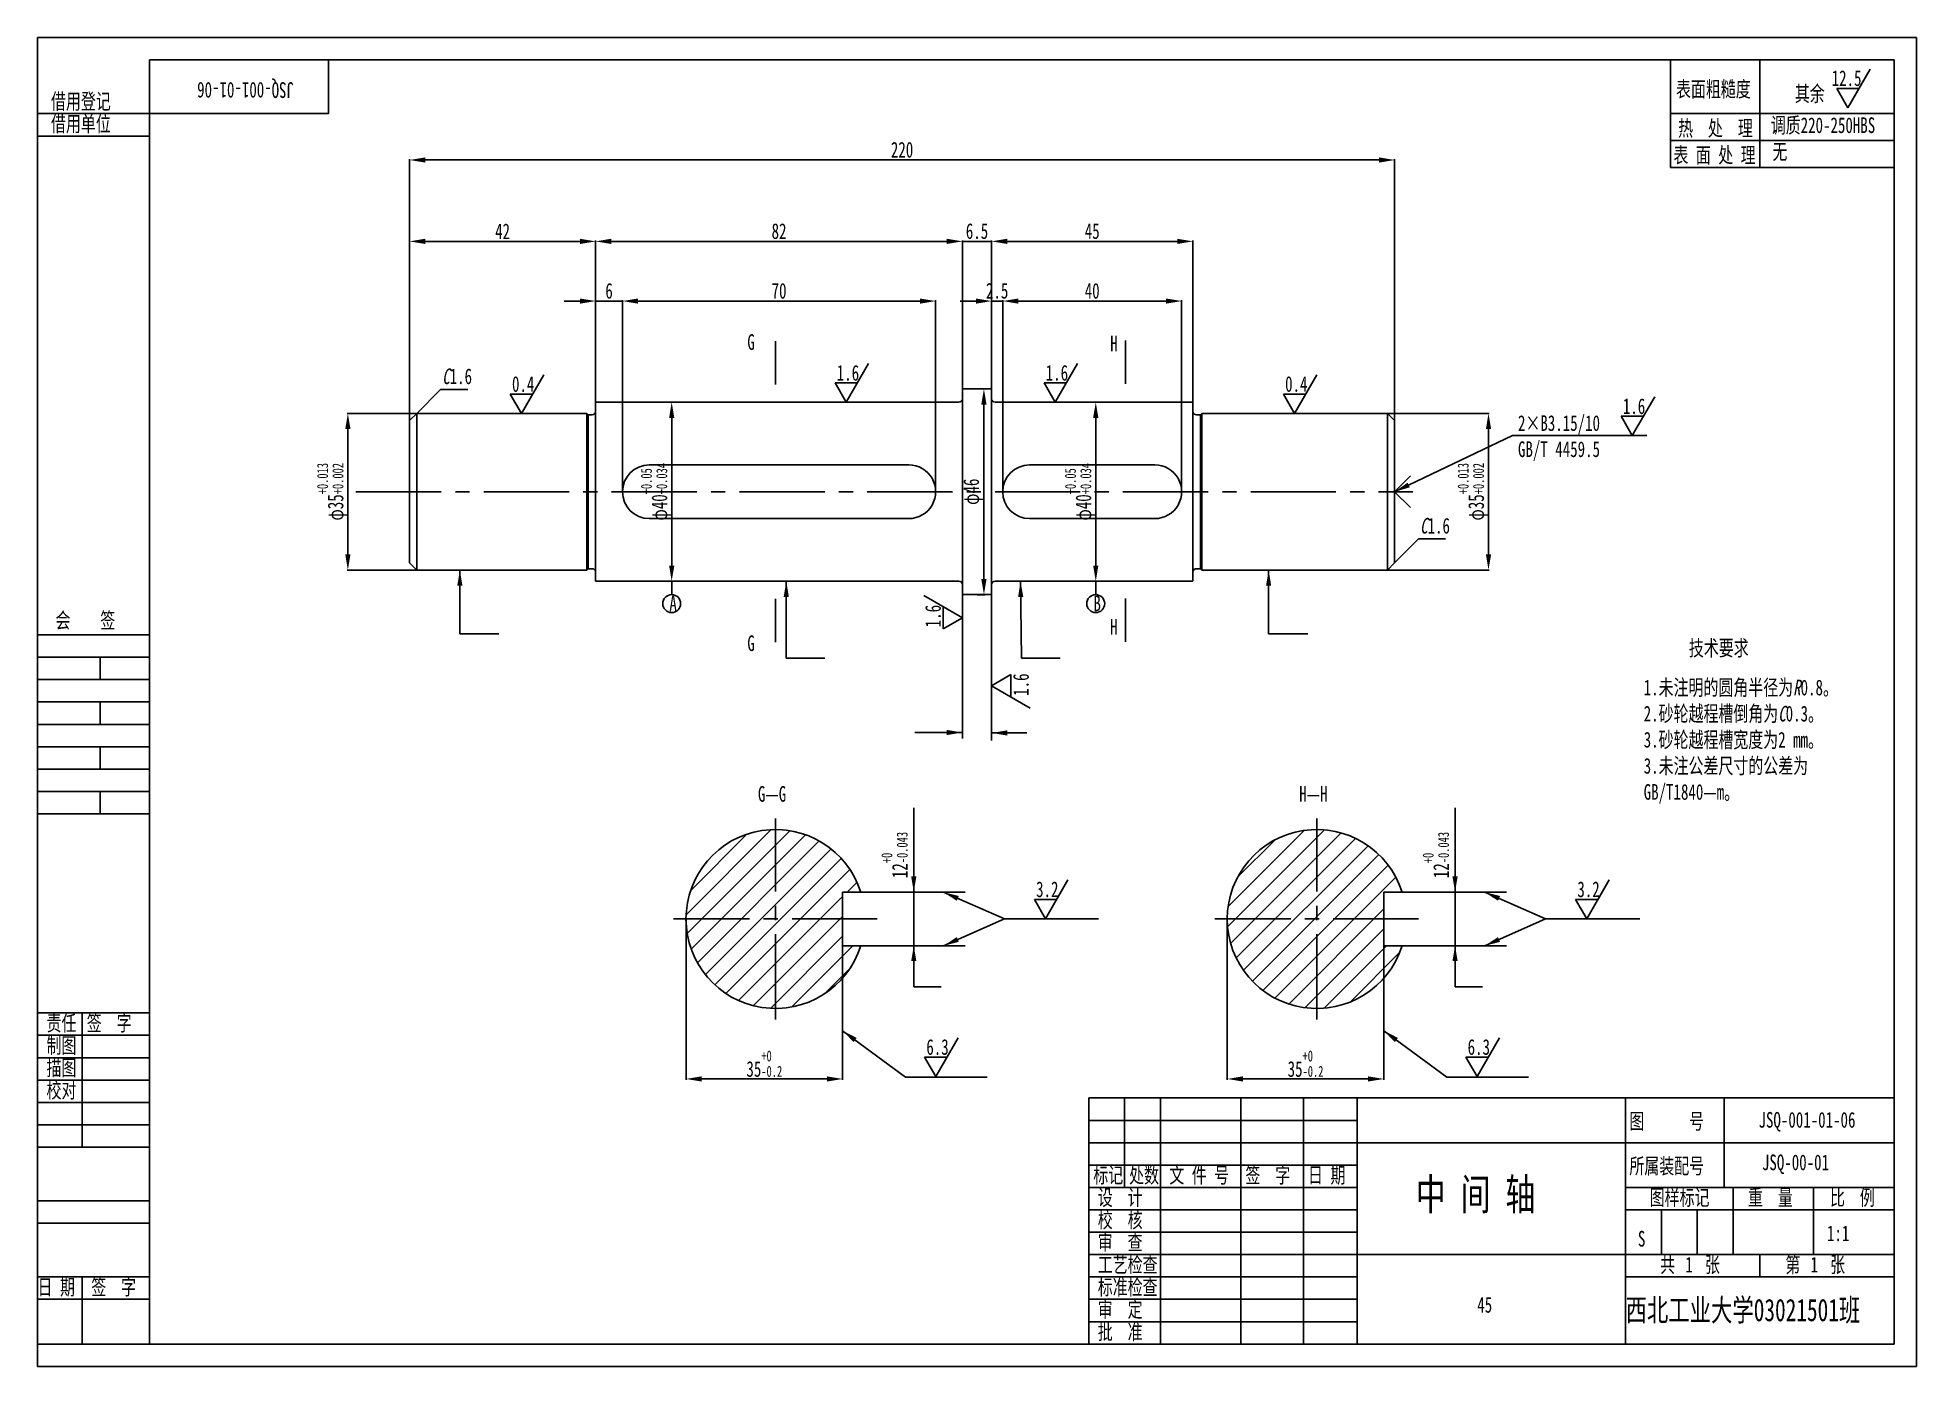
# Model space of a CAD drawing. Header units: inches. Extents: x 0 to 420, y 0 to 297.
import ezdxf

# ---------------------------------------------------------------- set-up
doc = ezdxf.new("R2010")
doc.units = ezdxf.units.IN
doc.header["$MEASUREMENT"] = 0
doc.linetypes.add('CENTER2', pattern=[28.575, 19.05, -3.175, 3.175, -3.175])
for name, color, linetype in [('中心线', 10, 'CENTER2'), ('剖面层', 4, 'Continuous'), ('文字层', 7, 'Continuous'), ('标注层', 7, 'Continuous'), ('粗实线', 5, 'Continuous'), ('细实线', 7, 'Continuous')]:
    doc.layers.add(name, color=color, linetype=linetype)
doc.styles.add('仿宋3', font='', dxfattribs={"width": 0.7, "height": 3})
doc.styles.add('仿宋3.5', font='simfang.ttf', dxfattribs={"width": 0.7, "height": 3.5})
doc.styles.add('仿宋5', font='simfang.ttf', dxfattribs={"width": 0.7, "height": 5})
doc.styles.add('仿宋7', font='simfang.ttf', dxfattribs={"width": 0.7, "height": 7})
doc.styles.get('仿宋3').set_extended_font_data('FangSong_GB2312')
doc.dimstyles.new('Scale_1_1', dxfattribs={"dimtxt": 3.5, "dimasz": 3.5, "dimexe": 0.18, "dimexo": 0.0625, "dimgap": 0.5, "dimtad": 1, "dimdec": 0, "dimzin": 0, "dimdsep": 46, "dimtxsty": '仿宋3.5', "dimcen": 0.09, "dimadec": 0, "dimazin": 0, "dimtfac": 1, "dimtdec": 0, "dimtix": 1, "dimtmove": 2, "dimatfit": 3, "dimfxl": 1, "dimtolj": 1, "dimarcsym": 0})
doc.dimstyles.new('Scale_1_1_φ', dxfattribs={"dimtxt": 3.5, "dimasz": 3.5, "dimexe": 0.18, "dimexo": 0.0625, "dimgap": 0.5, "dimtad": 1, "dimtoh": 1, "dimdec": 3, "dimdsep": 46, "dimtxsty": '仿宋3.5', "dimcen": 0.09, "dimadec": 0, "dimazin": 2, "dimtp": 0.089, "dimtfac": 0.7, "dimtdec": 3, "dimtmove": 2, "dimatfit": 3, "dimfxl": 1, "dimarcsym": 0})

# ---------------------------------------------------------------- blocks, each defined once
blk = doc.blocks.new('*D3')
at = {"layer": 'Defpoints', "color": 0, "transparency": 16777216}
for p in [(196.05, 106), (196.05, 94), (202.67, 94)]:
    blk.add_point(p, dxfattribs=at)
at = {"layer": '标注层', "color": 0, "transparency": 16777216, "insert": (191.74, 114.3), "char_height": 3.5, "attachment_point": 5, "rotation": 90, "style": '仿宋3.5'}
blk.add_mtext('12{\\H2.45;\\S+0^ -0.043;}', dxfattribs=at)
blk = doc.blocks.new('_None')
blk = doc.blocks.new('*D4')
at = {"layer": 'Defpoints', "color": 0, "transparency": 16777216}
for p in [(145.13, 100), (180.13, 100), (145.13, 64.25)]:
    blk.add_point(p, dxfattribs=at)
at = {"layer": '标注层', "color": 0, "lineweight": -2, "transparency": 16777216}
for p, q in [((145.13, 99.94), (145.13, 64.07)), ((180.13, 99.94), (180.13, 64.07)), ((176.63, 64.25), (148.63, 64.25))]:
    blk.add_line(p, q, dxfattribs=at)
at = {"layer": '标注层', "color": 0, "transparency": 16777216}
for points in [[(148.63, 64.83), (148.63, 63.67), (145.13, 64.25)], [(176.63, 64.83), (176.63, 63.67), (180.13, 64.25)]]:
    blk.add_solid(points, dxfattribs=at)
at = {"layer": '标注层', "color": 0, "transparency": 16777216, "insert": (162.63, 67.64), "char_height": 3.5, "attachment_point": 5, "style": '仿宋3.5'}
blk.add_mtext('35{\\H2.45;\\S+0^ -0.2;}', dxfattribs=at)
blk = doc.blocks.new('*D5')
at = {"layer": 'Defpoints', "color": 0, "transparency": 16777216}
for p in [(141.93, 215.49), (141.93, 215.49), (141.93, 175.49)]:
    blk.add_point(p, dxfattribs=at)
at = {"layer": '标注层', "color": 0, "lineweight": -2, "transparency": 16777216}
for p, q in [((142, 215.49), (142.11, 215.49)), ((141.93, 178.99), (141.93, 211.99)), ((142, 175.49), (142.11, 175.49))]:
    blk.add_line(p, q, dxfattribs=at)
at = {"layer": '标注层', "color": 0, "transparency": 16777216}
for points in [[(141.35, 211.99), (142.52, 211.99), (141.93, 215.49)], [(141.35, 178.99), (142.52, 178.99), (141.93, 175.49)]]:
    blk.add_solid(points, dxfattribs=at)
at = {"layer": '标注层', "color": 0, "transparency": 16777216, "insert": (138.46, 195.49), "char_height": 3.5, "attachment_point": 5, "rotation": 90, "style": '仿宋3.5'}
blk.add_mtext('φ40{\\H2.45;\\S+0.05^ +0.034;}', dxfattribs=at)
blk = doc.blocks.new('*D6')
at = {"layer": 'Defpoints', "color": 0, "transparency": 16777216}
for p in [(236.73, 215.49), (236.73, 215.49), (236.73, 175.49)]:
    blk.add_point(p, dxfattribs=at)
at = {"layer": '标注层', "color": 0, "lineweight": -2, "transparency": 16777216}
for p, q in [((236.79, 215.49), (236.91, 215.49)), ((236.73, 178.99), (236.73, 211.99)), ((236.79, 175.49), (236.91, 175.49))]:
    blk.add_line(p, q, dxfattribs=at)
at = {"layer": '标注层', "color": 0, "transparency": 16777216}
for points in [[(236.14, 211.99), (237.31, 211.99), (236.73, 215.49)], [(236.14, 178.99), (237.31, 178.99), (236.73, 175.49)]]:
    blk.add_solid(points, dxfattribs=at)
at = {"layer": '标注层', "color": 0, "transparency": 16777216, "insert": (233.25, 195.49), "char_height": 3.5, "attachment_point": 5, "rotation": 90, "style": '仿宋3.5'}
blk.add_mtext('φ40{\\H2.45;\\S+0.05^ +0.034;}', dxfattribs=at)
blk = doc.blocks.new('*D7')
at = {"layer": 'Defpoints', "color": 0, "transparency": 16777216}
for p in [(84.93, 212.99), (69.54, 177.99), (84.93, 177.99)]:
    blk.add_point(p, dxfattribs=at)
at = {"layer": '标注层', "color": 0, "lineweight": -2, "transparency": 16777216}
for p, q in [((84.86, 212.99), (69.36, 212.99)), ((69.54, 209.49), (69.54, 181.49)), ((84.86, 177.99), (69.36, 177.99))]:
    blk.add_line(p, q, dxfattribs=at)
at = {"layer": '标注层', "color": 0, "transparency": 16777216}
for points in [[(68.96, 209.49), (70.13, 209.49), (69.54, 212.99)], [(68.96, 181.49), (70.13, 181.49), (69.54, 177.99)]]:
    blk.add_solid(points, dxfattribs=at)
at = {"layer": '标注层', "color": 0, "transparency": 16777216, "insert": (66.07, 195.49), "char_height": 3.5, "attachment_point": 5, "rotation": 90, "style": '仿宋3.5'}
blk.add_mtext('φ35{\\H2.45;\\S+0.013^ +0.002;}', dxfattribs=at)
blk = doc.blocks.new('*D8')
at = {"layer": 'Defpoints', "color": 0, "transparency": 16777216}
for p in [(301.93, 212.99), (301.93, 177.99), (324.52, 177.99)]:
    blk.add_point(p, dxfattribs=at)
at = {"layer": '标注层', "color": 0, "lineweight": -2, "transparency": 16777216}
for p, q in [((301.99, 212.99), (324.7, 212.99)), ((324.52, 209.49), (324.52, 181.49)), ((301.99, 177.99), (324.7, 177.99))]:
    blk.add_line(p, q, dxfattribs=at)
at = {"layer": '标注层', "color": 0, "transparency": 16777216}
for points in [[(323.94, 209.49), (325.11, 209.49), (324.52, 212.99)], [(323.94, 181.49), (325.11, 181.49), (324.52, 177.99)]]:
    blk.add_solid(points, dxfattribs=at)
at = {"layer": '标注层', "color": 0, "transparency": 16777216, "insert": (321.04, 195.49), "char_height": 3.5, "attachment_point": 5, "rotation": 90, "style": '仿宋3.5'}
blk.add_mtext('φ35{\\H2.45;\\S+0.013^ +0.002;}', dxfattribs=at)
blk = doc.blocks.new('*D9')
at = {"layer": 'Defpoints', "color": 0, "transparency": 16777216}
for p in [(210.18, 218.49), (210.18, 172.49), (211.73, 172.49)]:
    blk.add_point(p, dxfattribs=at)
at = {"layer": '标注层', "color": 0, "lineweight": -2, "transparency": 16777216}
for p, q in [((210.24, 218.49), (211.91, 218.49)), ((211.73, 214.99), (211.73, 175.99)), ((210.24, 172.49), (211.91, 172.49))]:
    blk.add_line(p, q, dxfattribs=at)
at = {"layer": '标注层', "color": 0, "transparency": 16777216}
for points in [[(211.14, 214.99), (212.31, 214.99), (211.73, 218.49)], [(211.14, 175.99), (212.31, 175.99), (211.73, 172.49)]]:
    blk.add_solid(points, dxfattribs=at)
at = {"layer": '标注层', "color": 0, "transparency": 16777216, "insert": (209.36, 195.49), "char_height": 3.5, "attachment_point": 5, "rotation": 90, "style": '仿宋3.5'}
blk.add_mtext('φ46', dxfattribs=at)
blk = doc.blocks.new('*D10')
at = {"layer": 'Defpoints', "color": 0, "transparency": 16777216}
for p in [(317.04, 106), (317.04, 94), (323.67, 94)]:
    blk.add_point(p, dxfattribs=at)
at = {"layer": '标注层', "color": 0, "transparency": 16777216, "insert": (312.74, 114.3), "char_height": 3.5, "attachment_point": 5, "rotation": 90, "style": '仿宋3.5'}
blk.add_mtext('12{\\H2.45;\\S+0^ -0.043;}', dxfattribs=at)
blk = doc.blocks.new('*D11')
at = {"layer": 'Defpoints', "color": 0, "transparency": 16777216}
for p in [(266.12, 100), (301.12, 100), (266.12, 64.25)]:
    blk.add_point(p, dxfattribs=at)
at = {"layer": '标注层', "color": 0, "lineweight": -2, "transparency": 16777216}
for p, q in [((266.12, 99.94), (266.12, 64.07)), ((301.12, 99.94), (301.12, 64.07)), ((297.62, 64.25), (269.62, 64.25))]:
    blk.add_line(p, q, dxfattribs=at)
at = {"layer": '标注层', "color": 0, "transparency": 16777216}
for points in [[(269.62, 64.83), (269.62, 63.67), (266.12, 64.25)], [(297.62, 64.83), (297.62, 63.67), (301.12, 64.25)]]:
    blk.add_solid(points, dxfattribs=at)
at = {"layer": '标注层', "color": 0, "transparency": 16777216, "insert": (283.62, 67.64), "char_height": 3.5, "attachment_point": 5, "style": '仿宋3.5'}
blk.add_mtext('35{\\H2.45;\\S+0^ -0.2;}', dxfattribs=at)
blk = doc.blocks.new('*D12')
at = {"layer": 'Defpoints', "color": 0, "transparency": 16777216}
for p in [(130.93, 238.11), (124.93, 195.49), (130.93, 195.49)]:
    blk.add_point(p, dxfattribs=at)
at = {"layer": '标注层', "color": 0, "lineweight": -2, "transparency": 16777216}
for p, q in [((121.43, 238.11), (117.93, 238.11)), ((124.93, 195.56), (124.93, 238.29)), ((124.93, 238.11), (130.93, 238.11)), ((130.93, 195.56), (130.93, 238.29)), ((134.43, 238.11), (137.93, 238.11))]:
    blk.add_line(p, q, dxfattribs=at)
at = {"layer": '标注层', "color": 0, "transparency": 16777216}
for points in [[(121.43, 238.69), (121.43, 237.53), (124.93, 238.11)], [(134.43, 238.69), (134.43, 237.53), (130.93, 238.11)]]:
    blk.add_solid(points, dxfattribs=at)
at = {"layer": '标注层', "color": 0, "transparency": 16777216, "insert": (127.93, 240.38), "char_height": 3.5, "attachment_point": 5, "style": '仿宋3.5'}
blk.add_mtext('\\A1;6', dxfattribs=at)
blk = doc.blocks.new('*D13')
at = {"layer": 'Defpoints', "color": 0, "transparency": 16777216}
for p in [(200.93, 238.11), (130.93, 195.49), (200.93, 195.49)]:
    blk.add_point(p, dxfattribs=at)
at = {"layer": '标注层', "color": 0, "lineweight": -2, "transparency": 16777216}
for p, q in [((130.93, 195.56), (130.93, 238.29)), ((134.43, 238.11), (197.43, 238.11)), ((200.93, 195.56), (200.93, 238.29))]:
    blk.add_line(p, q, dxfattribs=at)
at = {"layer": '标注层', "color": 0, "transparency": 16777216}
for points in [[(134.43, 238.69), (134.43, 237.53), (130.93, 238.11)], [(197.43, 238.69), (197.43, 237.53), (200.93, 238.11)]]:
    blk.add_solid(points, dxfattribs=at)
at = {"layer": '标注层', "color": 0, "transparency": 16777216, "insert": (165.93, 240.38), "char_height": 3.5, "attachment_point": 5, "style": '仿宋3.5'}
blk.add_mtext('\\A1;70', dxfattribs=at)
blk = doc.blocks.new('*D14')
at = {"layer": 'Defpoints', "color": 0, "transparency": 16777216}
for p in [(215.93, 238.11), (213.43, 195.49), (215.93, 195.49)]:
    blk.add_point(p, dxfattribs=at)
at = {"layer": '标注层', "color": 0, "lineweight": -2, "transparency": 16777216}
for p, q in [((209.93, 238.11), (206.43, 238.11)), ((213.43, 195.56), (213.43, 238.29)), ((213.43, 238.11), (215.93, 238.11)), ((215.93, 195.56), (215.93, 238.29)), ((219.43, 238.11), (222.93, 238.11))]:
    blk.add_line(p, q, dxfattribs=at)
at = {"layer": '标注层', "color": 0, "transparency": 16777216}
for points in [[(209.93, 238.69), (209.93, 237.53), (213.43, 238.11)], [(219.43, 238.69), (219.43, 237.53), (215.93, 238.11)]]:
    blk.add_solid(points, dxfattribs=at)
at = {"layer": '标注层', "color": 0, "transparency": 16777216, "insert": (214.68, 240.39), "char_height": 3.5, "attachment_point": 5, "style": '仿宋3.5'}
blk.add_mtext('\\A1;2.5', dxfattribs=at)
blk = doc.blocks.new('*D15')
at = {"layer": 'Defpoints', "color": 0, "transparency": 16777216}
for p in [(255.93, 238.11), (215.93, 195.49), (255.93, 195.49)]:
    blk.add_point(p, dxfattribs=at)
at = {"layer": '标注层', "color": 0, "lineweight": -2, "transparency": 16777216}
for p, q in [((215.93, 195.56), (215.93, 238.29)), ((219.43, 238.11), (252.43, 238.11)), ((255.93, 195.56), (255.93, 238.29))]:
    blk.add_line(p, q, dxfattribs=at)
at = {"layer": '标注层', "color": 0, "transparency": 16777216}
for points in [[(219.43, 238.69), (219.43, 237.53), (215.93, 238.11)], [(252.43, 238.69), (252.43, 237.53), (255.93, 238.11)]]:
    blk.add_solid(points, dxfattribs=at)
at = {"layer": '标注层', "color": 0, "transparency": 16777216, "insert": (235.93, 240.38), "char_height": 3.5, "attachment_point": 5, "style": '仿宋3.5'}
blk.add_mtext('\\A1;40', dxfattribs=at)
blk = doc.blocks.new('*D16')
at = {"layer": 'Defpoints', "color": 0, "transparency": 16777216}
for p in [(303.53, 269.64), (83.33, 211.39), (303.53, 211.39)]:
    blk.add_point(p, dxfattribs=at)
at = {"layer": '标注层', "color": 0, "lineweight": -2, "transparency": 16777216}
for p, q in [((83.33, 211.46), (83.33, 269.82)), ((86.83, 269.64), (300.03, 269.64)), ((303.53, 211.46), (303.53, 269.82))]:
    blk.add_line(p, q, dxfattribs=at)
at = {"layer": '标注层', "color": 0, "transparency": 16777216}
for points in [[(86.83, 270.22), (86.83, 269.06), (83.33, 269.64)], [(300.03, 270.22), (300.03, 269.06), (303.53, 269.64)]]:
    blk.add_solid(points, dxfattribs=at)
at = {"layer": '标注层', "color": 0, "transparency": 16777216, "insert": (193.43, 271.91), "char_height": 3.5, "attachment_point": 5, "style": '仿宋3.5'}
blk.add_mtext('\\A1;220', dxfattribs=at)
blk = doc.blocks.new('*D17')
at = {"layer": 'Defpoints', "color": 0, "transparency": 16777216}
for p in [(124.93, 251.45), (124.93, 215.49), (83.33, 211.39)]:
    blk.add_point(p, dxfattribs=at)
at = {"layer": '标注层', "color": 0, "lineweight": -2, "transparency": 16777216}
for p, q in [((83.33, 211.46), (83.33, 251.63)), ((86.83, 251.45), (121.43, 251.45)), ((124.93, 215.56), (124.93, 251.63))]:
    blk.add_line(p, q, dxfattribs=at)
at = {"layer": '标注层', "color": 0, "transparency": 16777216}
for points in [[(86.83, 252.04), (86.83, 250.87), (83.33, 251.45)], [(121.43, 252.04), (121.43, 250.87), (124.93, 251.45)]]:
    blk.add_solid(points, dxfattribs=at)
at = {"layer": '标注层', "color": 0, "transparency": 16777216, "insert": (104.13, 253.7), "char_height": 3.5, "attachment_point": 5, "style": '仿宋3.5'}
blk.add_mtext('\\A1;42', dxfattribs=at)
blk = doc.blocks.new('*D18')
at = {"layer": 'Defpoints', "color": 0, "transparency": 16777216}
for p in [(206.93, 251.45), (206.93, 218.49), (124.93, 215.49)]:
    blk.add_point(p, dxfattribs=at)
at = {"layer": '标注层', "color": 0, "lineweight": -2, "transparency": 16777216}
for p, q in [((124.93, 215.56), (124.93, 251.63)), ((128.43, 251.45), (203.43, 251.45)), ((206.93, 218.56), (206.93, 251.63))]:
    blk.add_line(p, q, dxfattribs=at)
at = {"layer": '标注层', "color": 0, "transparency": 16777216}
for points in [[(128.43, 252.04), (128.43, 250.87), (124.93, 251.45)], [(203.43, 252.04), (203.43, 250.87), (206.93, 251.45)]]:
    blk.add_solid(points, dxfattribs=at)
at = {"layer": '标注层', "color": 0, "transparency": 16777216, "insert": (165.93, 253.72), "char_height": 3.5, "attachment_point": 5, "style": '仿宋3.5'}
blk.add_mtext('\\A1;82', dxfattribs=at)
blk = doc.blocks.new('*D19')
at = {"layer": 'Defpoints', "color": 0, "transparency": 16777216}
for p in [(213.43, 251.45), (206.93, 218.49), (213.43, 218.49)]:
    blk.add_point(p, dxfattribs=at)
at = {"layer": '标注层', "color": 0, "lineweight": -2, "transparency": 16777216}
for p, q in [((203.43, 251.45), (199.93, 251.45)), ((206.93, 218.56), (206.93, 251.63)), ((206.93, 251.45), (213.43, 251.45)), ((213.43, 218.56), (213.43, 251.63)), ((216.93, 251.45), (220.43, 251.45))]:
    blk.add_line(p, q, dxfattribs=at)
at = {"layer": '标注层', "color": 0, "transparency": 16777216}
for points in [[(203.43, 252.04), (203.43, 250.87), (206.93, 251.45)], [(216.93, 252.04), (216.93, 250.87), (213.43, 251.45)]]:
    blk.add_solid(points, dxfattribs=at)
at = {"layer": '标注层', "color": 0, "transparency": 16777216, "insert": (210.18, 253.73), "char_height": 3.5, "attachment_point": 5, "style": '仿宋3.5'}
blk.add_mtext('\\A1;6.5', dxfattribs=at)
blk = doc.blocks.new('*D20')
at = {"layer": 'Defpoints', "color": 0, "transparency": 16777216}
for p in [(258.43, 251.45), (213.43, 218.49), (258.43, 215.49)]:
    blk.add_point(p, dxfattribs=at)
at = {"layer": '标注层', "color": 0, "lineweight": -2, "transparency": 16777216}
for p, q in [((213.43, 218.56), (213.43, 251.63)), ((216.93, 251.45), (254.93, 251.45)), ((258.43, 215.56), (258.43, 251.63))]:
    blk.add_line(p, q, dxfattribs=at)
at = {"layer": '标注层', "color": 0, "transparency": 16777216}
for points in [[(216.93, 252.04), (216.93, 250.87), (213.43, 251.45)], [(254.93, 252.04), (254.93, 250.87), (258.43, 251.45)]]:
    blk.add_solid(points, dxfattribs=at)
at = {"layer": '标注层', "color": 0, "transparency": 16777216, "insert": (235.93, 253.72), "char_height": 3.5, "attachment_point": 5, "style": '仿宋3.5'}
blk.add_mtext('\\A1;45', dxfattribs=at)

msp = doc.modelspace()

# ---------------------------------------------------------------- hatches: boundary and pattern name
at = {"layer": '剖面层'}
h = msp.add_hatch(dxfattribs=at)
h.set_pattern_fill('ANSI31', color=256, scale=25)
h.paths.add_polyline_path([(180.1251, 100.0018), (180.1251, 106.0018), (184.2039, 106.0018, 6.51313067), (184.2039, 94.0018), (180.1251, 94.0018)])
h.paths.add_polyline_path([(301.1219, 106.0018), (305.2007, 106.0018, 6.51313067), (305.2007, 94.0018), (301.1219, 94.0018), (301.1219, 100.0018)])

# ---------------------------------------------------------------- linework, layer by layer
at = {"layer": '中心线'}
for p, q in [((71.3531, 195.4949), (307.6246, 195.4949)), ((165.1251, 77.5456), (165.1251, 122.4581)), ((286.1219, 77.5456), (286.1219, 122.4581)), ((187.8869, 100.0018), (142.3632, 100.0018)), ((308.8837, 100.0018), (263.36, 100.0018))]:
    msp.add_line(p, q, dxfattribs=at)
at = {"layer": '标注层'}
for p, q in [((303.5251, 195.4949), (307.0606, 199.0304)), ((303.5251, 195.4949), (307.0606, 191.9593)), ((303.5251, 195.4949), (307.6246, 195.4949)), ((141.9338, 175.4949), (139.9338, 175.4949)), ((141.9338, 175.4949), (141.9338, 172.4949)), ((141.9338, 175.4949), (143.9338, 175.4949)), ((206.9251, 172.4949), (206.9251, 140.3144)), ((213.4251, 172.4949), (213.4251, 139.9077)), ((236.7251, 175.4949), (234.7251, 175.4949)), ((236.7251, 175.4949), (236.7251, 172.4949)), ((236.7251, 175.4949), (238.7251, 175.4949)), ((184.2039, 106.0018), (207.556, 106.0018)), ((196.0463, 94.0018), (196.0463, 106.0018)), ((305.2007, 106.0018), (328.5528, 106.0018)), ((317.0432, 94.0018), (317.0432, 106.0018)), ((184.2039, 94.0018), (207.556, 94.0018)), ((305.2007, 94.0018), (328.5528, 94.0018))]:
    msp.add_line(p, q, dxfattribs=at)
for centre in [(141.9338, 170.4949), (236.7251, 170.4949)]:
    msp.add_circle(centre, 2, dxfattribs=at)
at = {"layer": '粗实线'}
for p, q in [((25.1792, 292.0007), (25.1792, 5.0007)), ((415.1792, 292.0007), (25.1792, 292.0007)), ((365.1792, 268.0007), (365.1792, 292.0007)), ((385.1792, 268.0007), (385.1792, 292.0007)), ((415.1792, 5.0007), (415.1792, 292.0007)), ((415.1792, 268.0007), (365.1792, 268.0007)), ((165.1251, 219.4675), (165.1251, 229.1483)), ((243.3911, 219.6038), (243.3911, 229.2846)), ((206.9251, 218.4949), (213.4251, 218.4949)), ((206.9251, 218.4949), (206.9251, 172.4949)), ((213.4251, 172.4949), (213.4251, 218.4949)), ((124.9251, 215.4949), (206.1251, 215.4949)), ((124.9251, 215.4949), (124.9251, 175.4949)), ((214.2251, 215.4949), (258.4251, 215.4949)), ((258.4251, 175.4949), (258.4251, 215.4949)), ((84.9251, 212.9949), (83.3251, 211.3949)), ((83.3251, 211.3949), (83.3251, 179.5949)), ((84.9251, 212.9949), (122.9251, 212.9949)), ((84.9251, 212.9949), (84.9251, 177.9949)), ((122.9251, 212.9949), (123.2251, 212.6949)), ((122.9251, 212.9949), (122.9251, 177.9949)), ((123.2251, 212.6949), (124.1251, 212.6949)), ((123.2251, 178.2949), (123.2251, 212.6949)), ((260.1251, 212.6949), (259.2251, 212.6949)), ((260.4251, 212.9949), (260.1251, 212.6949)), ((260.1251, 212.6949), (260.1251, 178.2949)), ((260.4251, 212.9949), (301.9251, 212.9949)), ((260.4251, 212.9949), (260.4251, 177.9949)), ((301.9251, 212.9949), (303.5251, 211.3949)), ((301.9251, 177.9949), (301.9251, 212.9949)), ((303.5251, 179.5949), (303.5251, 211.3949)), ((136.9251, 201.4949), (194.9251, 201.4949)), ((249.9251, 201.4949), (221.9251, 201.4949)), ((194.9251, 189.4949), (136.9251, 189.4949)), ((221.9251, 189.4949), (249.9251, 189.4949)), ((84.9251, 177.9949), (83.3251, 179.5949)), ((84.9251, 177.9949), (122.9251, 177.9949)), ((122.9251, 177.9949), (123.2251, 178.2949)), ((123.2251, 178.2949), (124.1251, 178.2949)), ((260.1251, 178.2949), (259.2251, 178.2949)), ((260.4251, 177.9949), (260.1251, 178.2949)), ((260.4251, 177.9949), (301.9251, 177.9949)), ((301.9251, 177.9949), (303.5251, 179.5949)), ((124.9251, 175.4949), (206.1251, 175.4949)), ((206.9251, 172.4949), (213.4251, 172.4949)), ((214.2251, 175.4949), (258.4251, 175.4949)), ((165.1251, 171.5222), (165.1251, 161.8415)), ((243.3911, 171.6585), (243.3911, 161.9778)), ((180.1251, 100.0018), (180.1251, 106.0018)), ((180.1251, 106.0018), (184.2039, 106.0018)), ((301.1219, 100.0018), (301.1219, 106.0018)), ((301.1219, 106.0018), (305.2007, 106.0018)), ((180.1251, 100.0018), (180.1251, 94.0018)), ((301.1219, 100.0018), (301.1219, 94.0018)), ((180.1251, 94.0018), (184.2039, 94.0018)), ((301.1219, 94.0018), (305.2007, 94.0018)), ((235.1792, 60.0007), (235.1792, 5.0007)), ((415.1792, 5.0007), (25.1792, 5.0007))]:
    msp.add_line(p, q, dxfattribs=at)
msp.add_lwpolyline([(235.1792, 60.0007), (415.1792, 60.0007)], dxfattribs=at)
for centre, radius, start, end in [((206.1251, 216.2949), 0.8, 270, 0), ((214.2251, 216.2949), 0.8, 180, 270), ((124.1251, 213.4949), 0.8, 270, 0), ((259.2251, 213.4949), 0.8, 180, 270), ((136.9251, 195.4949), 6, 90, 269.999982), ((194.9251, 195.4949), 6, 270, 90.00002), ((221.9251, 195.4949), 6, 90, 269.999982), ((249.9251, 195.4949), 6, 270, 90.00002), ((124.1251, 177.4949), 0.8, 0, 90), ((259.2251, 177.4949), 0.8, 90, 180), ((206.1251, 174.6949), 0.8, 0, 90), ((214.2251, 174.6949), 0.8, 90, 180), ((165.1251, 100.0018), 20, 17.457603, 342.542397), ((286.1219, 100.0018), 20, 17.457603, 342.542397)]:
    msp.add_arc(centre, radius, start, end, dxfattribs=at)
at = {"layer": '细实线'}
for p, q in [((0.1792, 297.0007), (0.1792, 0.0007)), ((0.1792, 297.0007), (420.1792, 297.0007)), ((420.1792, 297.0007), (420.1792, 0.0007)), ((404.8713, 281.2677), (409.8713, 289.9279)), ((404.8713, 281.2677), (409.8713, 289.9279)), ((402.3713, 285.5978), (407.3713, 285.5978)), ((402.3713, 285.5978), (404.8713, 281.2677)), ((402.3713, 285.5978), (404.8713, 281.2677)), ((25.1792, 280.0007), (0.1792, 280.0007)), ((365.1792, 280.0007), (415.1792, 280.0007)), ((25.1792, 275.0007), (0.1792, 275.0007)), ((365.1792, 274.0007), (415.1792, 274.0007)), ((180.9433, 215.4949), (185.9433, 224.1551)), ((227.6577, 215.4949), (232.6577, 224.1551)), ((108.3471, 212.9949), (113.3471, 221.6551)), ((178.4433, 219.825), (180.9433, 215.4949)), ((178.4433, 219.825), (183.4433, 219.825)), ((225.1577, 219.825), (227.6577, 215.4949)), ((225.1577, 219.825), (230.1577, 219.825)), ((281.1751, 212.9949), (286.1751, 221.6551)), ((105.8471, 217.325), (108.3471, 212.9949)), ((105.8471, 217.325), (110.8471, 217.325)), ((278.6751, 217.325), (281.1751, 212.9949)), ((278.6751, 217.325), (283.6751, 217.325)), ((356.6725, 208.0317), (361.6725, 216.692)), ((354.1725, 212.3619), (356.6725, 208.0317)), ((354.1725, 212.3619), (359.1725, 212.3619)), ((206.9251, 167.3169), (198.2648, 172.3169)), ((202.5949, 164.8169), (202.5949, 169.8169)), ((202.5949, 164.8169), (206.9251, 167.3169)), ((25.1792, 163.5007), (0.1792, 163.5007)), ((25.1792, 158.5007), (0.1792, 158.5007)), ((14.1792, 153.5007), (14.1792, 158.5007)), ((25.1792, 153.5007), (0.1792, 153.5007)), ((217.7552, 154.6149), (213.4251, 152.1149)), ((213.4251, 152.1149), (222.0853, 147.1149)), ((217.7552, 154.6149), (217.7552, 149.6149)), ((25.1792, 148.5007), (0.1792, 148.5007)), ((14.1792, 143.5007), (14.1792, 148.5007)), ((25.1792, 143.5007), (0.1792, 143.5007)), ((25.1792, 138.5007), (0.1792, 138.5007)), ((14.1792, 133.5007), (14.1792, 138.5007)), ((25.1792, 133.5007), (0.1792, 133.5007)), ((25.1792, 128.5007), (0.1792, 128.5007)), ((14.1792, 123.5007), (14.1792, 128.5007)), ((25.1792, 123.5007), (0.1792, 123.5007)), ((225.5016, 100.0596), (230.5016, 108.7199)), ((346.4984, 100.0596), (351.4984, 108.7199)), ((223.0016, 104.3897), (225.5016, 100.0596)), ((223.0016, 104.3897), (228.0016, 104.3897)), ((343.9984, 104.3897), (346.4984, 100.0596)), ((343.9984, 104.3897), (348.9984, 104.3897)), ((25.1792, 79.0007), (0.1792, 79.0007)), ((10.1792, 79.0007), (10.1792, 49.0007)), ((25.1792, 74.0007), (0.1792, 74.0007)), ((200.9697, 64.8109), (205.9697, 73.4711)), ((321.9665, 64.8109), (326.9665, 73.4711)), ((25.1792, 69.0007), (0.1792, 69.0007)), ((198.4697, 69.141), (200.9697, 64.8109)), ((198.4697, 69.141), (203.4697, 69.141)), ((319.4665, 69.141), (321.9665, 64.8109)), ((319.4665, 69.141), (324.4665, 69.141)), ((25.1792, 64.0007), (0.1792, 64.0007)), ((25.1792, 59.0007), (0.1792, 59.0007)), ((243.1792, 60.0007), (243.1792, 45.0007)), ((251.1792, 60.0007), (251.1792, 5.0007)), ((269.1792, 60.0007), (269.1792, 5.0007)), ((283.1792, 60.0007), (283.1792, 5.0007)), ((295.1792, 5.0007), (295.1792, 60.0007)), ((355.1792, 60.0007), (355.1792, 5.0007)), ((377.1792, 60.0007), (377.1792, 40.0007)), ((235.1792, 55.0007), (295.1792, 55.0007)), ((25.1792, 54.0007), (0.1792, 54.0007)), ((25.1792, 49.0007), (0.1792, 49.0007)), ((235.1792, 50.0007), (295.1792, 50.0007)), ((295.1792, 50.0007), (415.1792, 50.0007)), ((235.1792, 45.0007), (295.1792, 45.0007)), ((243.1792, 45.0007), (243.1792, 40.0007)), ((235.1792, 40.0007), (295.1792, 40.0007)), ((355.1792, 40.0007), (415.1792, 40.0007)), ((379.1792, 40.0007), (379.1792, 25.0007)), ((397.1792, 40.0007), (397.1792, 25.0007)), ((25.1792, 37.0007), (0.1792, 37.0007)), ((235.1792, 35.0007), (295.1792, 35.0007)), ((355.1792, 35.0007), (415.1792, 35.0007)), ((363.1792, 35.0007), (363.1792, 25.0007)), ((371.1792, 35.0007), (371.1792, 25.0007)), ((25.1792, 32.0007), (0.1792, 32.0007)), ((235.1792, 30.0007), (295.1792, 30.0007)), ((235.1792, 25.0007), (295.1792, 25.0007)), ((355.1792, 25.0007), (295.1792, 25.0007)), ((355.1792, 25.0007), (415.1792, 25.0007)), ((385.1792, 25.0007), (385.1792, 20.0007)), ((25.1792, 20.0007), (0.1792, 20.0007)), ((10.1792, 20.0007), (10.1792, 5.0007)), ((235.1792, 20.0007), (295.1792, 20.0007)), ((355.1792, 20.0007), (415.1792, 20.0007)), ((25.1792, 15.0007), (0.1792, 15.0007)), ((235.1792, 15.0007), (295.1792, 15.0007)), ((235.1792, 10.0007), (295.1792, 10.0007)), ((25.1792, 5.0007), (0.1792, 5.0007)), ((0.1792, 0.0007), (420.1792, 0.0007))]:
    msp.add_line(p, q, dxfattribs=at)
msp.add_lwpolyline([(25.1792, 280.0007), (65.1792, 280.0007), (65.1792, 292.0007)], dxfattribs=at)

# ---------------------------------------------------------------- texts
at = {"layer": 'Defpoints', "insert": (0.1898, 0.0745), "char_height": 0.05, "attachment_point": 1, "style": '仿宋3'}
msp.add_mtext_dynamic_manual_height_columns('{\\fFangSong|b0|i0|c134|p49;2011301170张利}', width=0.4691, gutter_width=15, heights=[0], dxfattribs=at)
at = {"layer": '文字层', "style": '仿宋3.5', "width": 0.7}
msp.add_text('JSQ-001-01-06', height=3.5, rotation=180, dxfattribs=at).set_placement((57.5141, 287.0086))
at = {"layer": '文字层', "width": 0.7}
for s, height, style, p in [('表面粗糙度', 3.5, '仿宋3.5', (366.4323, 283.734)), ('热  处  理', 3.5, '仿宋3.5', (366.9092, 275.0007)), ('表 面 处 理', 3.5, '仿宋3.5', (365.8648, 269.0007)), ('图      号', 3.5, '仿宋3.5', (356.0165, 53.0555)), ('JSQ-001-01-06', 3.5, '仿宋3.5', (384.882, 53.3642)), ('所属装配号', 3.5, '仿宋3.5', (356.0165, 43.0555)), ('JSQ-00-01', 3.5, '仿宋3.5', (385.643, 43.8628)), ('标记', 3.5, '仿宋3.5', (236.1792, 41.0007)), ('处数', 3.5, '仿宋3.5', (244.1792, 41.0007)), ('文 件 号', 3.5, '仿宋3.5', (253.1792, 41.0007)), ('签  字', 3.5, '仿宋3.5', (270.1792, 41.0007)), ('日 期', 3.5, '仿宋3.5', (284.1792, 41.0007)), (' 中 间 轴', 7, '仿宋7', (304.9345, 34.9588)), ('设  计', 3.5, '仿宋3.5', (237.1792, 36.0007)), ('图样标记', 3.5, '仿宋3.5', (360.5558, 36.0007)), ('重  量', 3.5, '仿宋3.5', (382.5298, 36.0007)), ('比  例', 3.5, '仿宋3.5', (400.8675, 36.0007)), ('校  核', 3.5, '仿宋3.5', (237.1792, 31.0007)), ('审  查', 3.5, '仿宋3.5', (237.1792, 26.0007)), ('S', 3.5, '仿宋3.5', (357.916, 26.7904)), ('1:1', 3.5, '仿宋3.5', (400.1792, 28.0007)), ('工艺检查', 3.5, '仿宋3.5', (237.1792, 21.0007)), ('共    张', 3.5, '仿宋3.5', (362.8934, 21.0007)), ('1', 3.5, '仿宋3.5', (368.5095, 21.0007)), ('第    张', 3.5, '仿宋3.5', (390.8805, 21.0007)), ('1', 3.5, '仿宋3.5', (396.5095, 21.0007)), ('标准检查', 3.5, '仿宋3.5', (237.1792, 16.0007)), ('审  定', 3.5, '仿宋3.5', (237.1792, 11.0007)), ('45', 3.5, '仿宋3.5', (322.0124, 12.0128)), ('批  准', 3.5, '仿宋3.5', (237.1792, 6.0007))]:
    msp.add_text(s, height=height, dxfattribs=dict(at, style=style)).set_placement(p)
at = {"layer": '文字层', "char_height": 3.5, "style": '仿宋3.5'}
for s, insert, width, attachment_point in [('技术要求', (375.9907, 160.3719), 49.778248, 5), ('1.未注明的圆角半径为{\\fFangSong|b0|i1|c134|p49;R}0.8。\\P2.砂轮越程槽倒角为{\\fFangSong|b0|i1|c134|p49;C}0.3。\\P3.砂轮越程槽宽度为2 mm。\\P3.未注公差尺寸的公差为GB/T1840—m。', (359.215, 153.4929), 54.155002, 1)]:
    msp.add_mtext(s, dxfattribs=dict(at, insert=insert, width=width, attachment_point=attachment_point))
at = {"layer": '文字层', "insert": (369.8845, 39.497), "char_height": 0.03, "attachment_point": 1, "style": '仿宋3'}
msp.add_mtext_dynamic_manual_height_columns('20180621-20:26', width=0.320257, gutter_width=15, heights=[0], dxfattribs=at)
at = {"layer": '标注层', "style": '仿宋3.5', "width": 0.7}
for s, p in [('G', (158.8421, 227.201)), ('H', (239.9665, 226.8611)), ('H', (239.9461, 163.5289)), ('G', (158.8421, 159.8942)), ('G—G', (161.215, 126.21)), ('H—H', (282.2118, 126.21))]:
    msp.add_text(s, height=3.5, dxfattribs=at).set_placement(p)
at = {"layer": '标注层', "char_height": 3.5, "attachment_point": 1, "style": '仿宋3.5'}
for s, insert, width in [('{\\fFangSong|b0|i1|c134|p49;C}1.6', (90.6312, 223.0516), 15.545323), ('2×B3.15/10\\PGB/T 4459.5', (331.1149, 212.588), 22.844261), ('{\\fFangSong|b0|i1|c134|p49;C}1.6', (309.2312, 189.6516), 15.545323), ('{\\fSimSun|b0|i0|c134|p2;A}', (141.4139, 172.2948), 3.24733), ('{\\fSimSun|b0|i0|c134|p2;B}', (236.2052, 172.2948), 3.24733)]:
    msp.add_mtext(s, dxfattribs=dict(at, insert=insert, width=width))
at = {"layer": '细实线', "width": 0.7}
for s, height, style, p in [('借用登记', 3.5, '仿宋3.5', (3.1792, 281.0007)), ('借用单位', 3.5, '仿宋3.5', (3.1792, 276.0007)), ('会    签', 3.5, '仿宋3.5', (4.1792, 165.0007)), ('责任', 3.5, '仿宋3.5', (2.1792, 75.0007)), ('签  字', 3.5, '仿宋3.5', (11.1792, 75.0007)), ('制图', 3.5, '仿宋3.5', (2.1792, 70.0007)), ('描图', 3.5, '仿宋3.5', (2.1792, 65.0007)), ('校对', 3.5, '仿宋3.5', (2.1792, 60.0007)), ('日 期', 3.5, '仿宋3.5', (0.1792, 16.0007)), ('签  字', 3.5, '仿宋3.5', (12.1792, 16.0007)), ('西北工业大学03021501班', 5, '仿宋5', (355.1623, 10.1122))]:
    msp.add_text(s, height=height, dxfattribs=dict(at, style=style)).set_placement(p)
at = {"layer": '细实线', "char_height": 3.5, "attachment_point": 1, "style": '仿宋3.5'}
for s, insert, width in [('其余', (392.9917, 286.2174), 22.746971), ('12.5', (401.2332, 289.6797), 10.373948), ('调质220-250HBS', (387.6182, 279.1661), 59.744577), ('无', (387.9886, 273.2565), 59.744577), ('{\\fSimSun|b0|i0|c134|p2;1.6}', (178.8279, 223.8268), 10.373948), ('{\\fSimSun|b0|i0|c134|p2;1.6}', (225.5422, 223.8268), 10.373948), ('{\\fSimSun|b0|i0|c134|p2;0.4}', (106.2316, 221.3268), 10.373948), ('{\\fSimSun|b0|i0|c134|p2;0.4}', (279.0596, 221.3268), 10.373948), ('{\\fSimSun|b0|i0|c134|p2;1.6}', (354.557, 216.3637), 10.373948), ('{\\fSimSun|b0|i0|c134|p2;3.2}', (223.3862, 108.3916), 10.373948), ('{\\fSimSun|b0|i0|c134|p2;3.2}', (344.383, 108.3916), 10.373948), ('{\\fSimSun|b0|i0|c134|p2;6.3}', (198.8543, 73.1429), 10.373948), ('{\\fSimSun|b0|i0|c134|p2;6.3}', (319.8511, 73.1429), 10.373948)]:
    msp.add_mtext(s, dxfattribs=dict(at, insert=insert, width=width))
at = {"layer": '细实线', "char_height": 3.5, "width": 10.373948, "attachment_point": 1, "rotation": 90, "style": '仿宋3.5'}
for s, insert in [('{\\fSimSun|b0|i0|c134|p2;1.6}', (198.5931, 165.2014)), ('1.6', (218.2551, 149.8773))]:
    msp.add_mtext(s, dxfattribs=dict(at, insert=insert))

# ---------------------------------------------------------------- dimensions: what is measured, and where the dimension line sits
at = {"layer": '标注层'}
for base, p1, p2, picture, middle in [((303.5251, 269.639), (83.3251, 211.3949), (303.5251, 211.3949), '*D16', (193.4251, 271.909)), ((124.9251, 251.454), (83.3251, 211.3949), (124.9251, 215.4949), '*D17', (104.1251, 253.704)), ((206.9251, 251.454), (124.9251, 215.4949), (206.9251, 218.4949), '*D18', (165.9251, 253.724)), ((258.4251, 251.454), (213.4251, 218.4949), (258.4251, 215.4949), '*D20', (235.9251, 253.724)), ((130.9251, 238.1099), (124.9251, 195.4949), (130.9251, 195.4949), '*D12', (127.9251, 240.3799)), ((200.9251, 238.1099), (130.9251, 195.4949), (200.9251, 195.4949), '*D13', (165.9251, 240.3799)), ((255.9251, 238.1099), (215.9251, 195.4949), (255.9251, 195.4949), '*D15', (235.9251, 240.3799))]:
    dim = msp.add_linear_dim(base=base, p1=p1, p2=p2, dimstyle='Scale_1_1', dxfattribs=at)
    dim.commit()
    dim.dimension.update_dxf_attribs({"geometry": picture, "text_midpoint": middle})
for base, p1, p2, text, picture, middle in [((213.4251, 251.454), (206.9251, 218.4949), (213.4251, 218.4949), '6.5', '*D19', (210.1751, 253.734)), ((215.9251, 238.1099), (213.4251, 195.4949), (215.9251, 195.4949), '2.5', '*D14', (214.6751, 240.3899))]:
    dim = msp.add_linear_dim(base=base, p1=p1, p2=p2, text=text, dimstyle='Scale_1_1', dxfattribs=at)
    dim.commit()
    dim.dimension.update_dxf_attribs({"geometry": picture, "text_midpoint": middle})
for base, p1, p2, override, picture, middle in [((211.7283, 172.4949), (210.1751, 218.4949), (210.1751, 172.4949), {"dimpost": 'φ<>'}, '*D9', (209.3583, 195.4949)), ((69.5446, 177.9949), (84.9251, 212.9949), (84.9251, 177.9949), {"dimgap": 0.5, "dimpost": 'φ<>', "dimtol": 1, "dimlim": 0, "dimtp": 0.013, "dimtm": -0.002}, '*D7', (66.0653, 195.4949)), ((141.9338, 215.4949), (141.9338, 175.4949), (141.9338, 215.4949), {"dimgap": 0.5, "dimpost": 'φ<>', "dimtol": 1, "dimlim": 0, "dimtp": 0.05, "dimtm": -0.034}, '*D5', (138.4614, 195.4949)), ((236.7251, 215.4949), (236.7251, 175.4949), (236.7251, 215.4949), {"dimgap": 0.5, "dimpost": 'φ<>', "dimtol": 1, "dimlim": 0, "dimtp": 0.05, "dimtm": -0.034}, '*D6', (233.2527, 195.4949)), ((324.5227, 177.9949), (301.9251, 212.9949), (301.9251, 177.9949), {"dimgap": 0.5, "dimpost": 'φ<>', "dimtol": 1, "dimlim": 0, "dimtp": 0.013, "dimtm": -0.002}, '*D8', (321.0433, 195.4949))]:
    dim = msp.add_linear_dim(base=base, p1=p1, p2=p2, angle=90, dimstyle='Scale_1_1_φ', override=override, dxfattribs=at)
    dim.commit()
    dim.dimension.update_dxf_attribs({"geometry": picture, "text_midpoint": middle})
for base, p1, p2, picture, middle in [((196.0463, 94.0018), (196.0463, 106.0018), (202.671, 94.0018), '*D3', (191.7427, 114.2985)), ((317.0432, 94.0018), (317.0432, 106.0018), (323.6678, 94.0018), '*D10', (312.7395, 114.2985))]:
    dim = msp.add_linear_dim(base=base, p1=p1, p2=p2, angle=90, dimstyle='Scale_1_1', override={"dimblk1": 'None', "dimblk2": 'None', "dimsah": 1, "dimse1": 1, "dimse2": 1, "dimsd1": 1, "dimsd2": 1, "dimtol": 1, "dimtm": 0.043, "dimtfac": 0.7, "dimtdec": 3, "dimtolj": 0}, dxfattribs=at)
    dim.commit()
    dim.dimension.update_dxf_attribs({"geometry": picture, "text_midpoint": middle, "dimtype": 160})
for base, p1, p2, picture, middle in [((145.1251, 64.2513), (180.1251, 100.0018), (145.1251, 100.0018), '*D4', (162.6251, 67.6366)), ((266.1219, 64.2513), (301.1219, 100.0018), (266.1219, 100.0018), '*D11', (283.6219, 67.6366))]:
    dim = msp.add_linear_dim(base=base, p1=p1, p2=p2, dimstyle='Scale_1_1', override={"dimgap": 0.5, "dimtol": 1, "dimlim": 0, "dimtm": 0.2, "dimtfac": 0.7, "dimtdec": 3, "dimtolj": 0}, dxfattribs=at)
    dim.commit()
    dim.dimension.update_dxf_attribs({"geometry": picture, "text_midpoint": middle})

# ---------------------------------------------------------------- leaders
at = {"layer": '标注层', "has_arrowhead": 0}
for points in [[(84.9251, 212.9949), (90.2722, 218.342), (96.3432, 218.342)], [(303.5251, 179.5949), (308.8722, 184.942), (314.9432, 184.942)]]:
    msp.add_leader(points, dimstyle='Scale_1_1_φ', dxfattribs=at)
at = {"layer": '标注层'}
for points, dimstyle in [([(303.5251, 195.4949), (329.8715, 208.0317), (359.9085, 208.0317)], 'Scale_1_1'), ([(94.5792, 177.9949), (94.5792, 163.7471), (103.3117, 163.7471)], 'Scale_1_1'), ([(275.3679, 177.9949), (275.3679, 163.7471), (284.1003, 163.7471)], 'Scale_1_1'), ([(167.5419, 175.4949), (167.5419, 158.2714), (176.1906, 158.2714)], 'Scale_1_1'), ([(219.9083, 175.4949), (220.1006, 158.2714), (228.7493, 158.2714)], 'Scale_1_1'), ([(206.9251, 141.6807), (196.2485, 141.6807)], 'Scale_1_1'), ([(213.4251, 141.5814), (221.3543, 141.5814)], 'Scale_1_1'), ([(196.0463, 106.0018), (196.0463, 124.8248)], 'Scale_1_1'), ([(317.0432, 106.0018), (317.0432, 124.8248)], 'Scale_1_1'), ([(202.6731, 106.0018), (216.2939, 100.0596), (237.3675, 100.0596)], 'Scale_1_1'), ([(323.6699, 106.0018), (337.2907, 100.0596), (358.3643, 100.0596)], 'Scale_1_1'), ([(202.6731, 94.0018), (216.2939, 100.0596)], 'Scale_1_1'), ([(323.6699, 94.0018), (337.2907, 100.0596)], 'Scale_1_1'), ([(196.0463, 94.0886), (196.0463, 84.8249), (202.1667, 84.8249)], 'Scale_1_1_φ'), ([(317.0432, 94.0886), (317.0432, 84.8249), (323.1635, 84.8249)], 'Scale_1_1_φ'), ([(180.1251, 75.0355), (194.199, 64.6313), (212.485, 64.6313)], 'Scale_1_1'), ([(301.1219, 75.0355), (315.1958, 64.6313), (333.4818, 64.6313)], 'Scale_1_1')]:
    msp.add_leader(points, dimstyle=dimstyle, dxfattribs=at)

doc.saveas('drawing.dxf')
